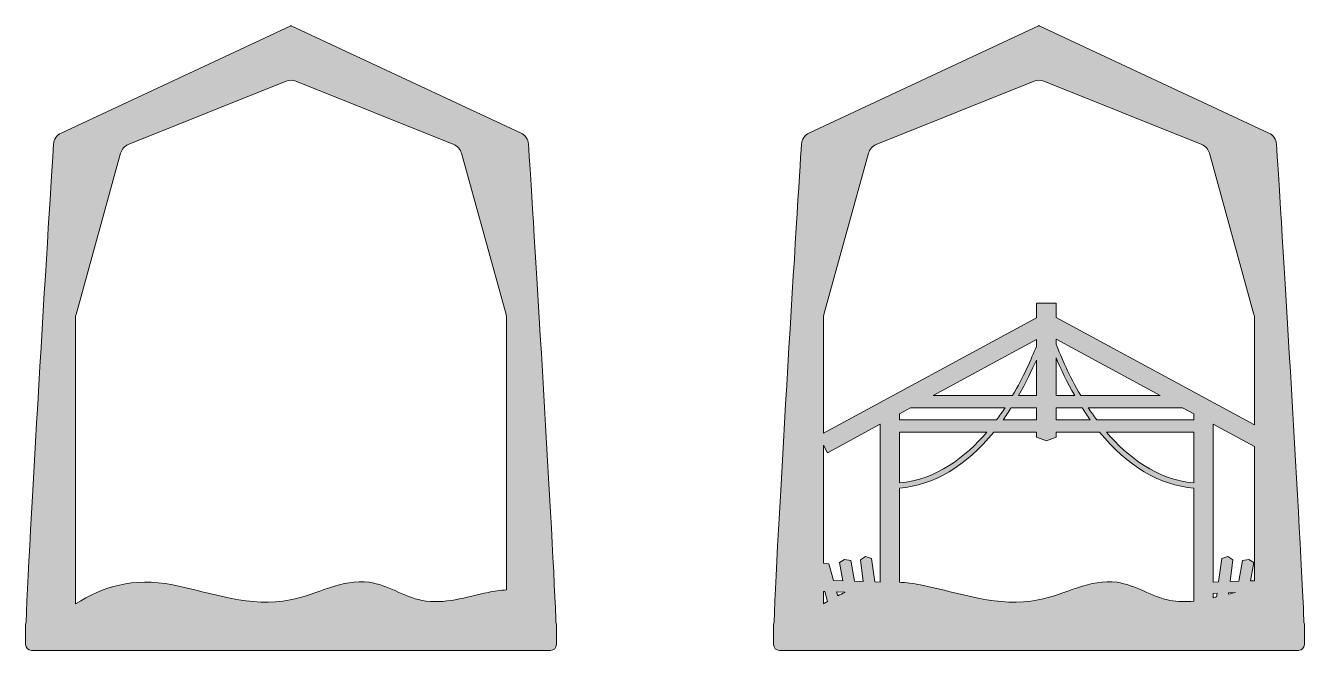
# Model space of a CAD drawing. Extents: x 276 to 986, y -888 to -126.
# Drawn here: x 276 to 976, y -469 to -126 of the extents above; entities that cross this region are included whole.
import ezdxf

# ---------------------------------------------------------------- set-up
doc = ezdxf.new("R2010")
doc.units = 0
doc.header["$MEASUREMENT"] = 0
doc.layers.add('Layer 1', color=7, linetype='Continuous', lineweight=0)

msp = doc.modelspace()

# ---------------------------------------------------------------- hatches: boundary and pattern name
at = {"layer": 'Layer 1', "true_color": 0xeccb74, "transparency": 33554687}
h = msp.add_hatch(color=31, dxfattribs=at)
h.dxf.hatch_style = 2
edge = h.paths.add_edge_path()
edge.add_spline(control_points=[(529.05, -437.04), (517, -439.51), (504.78, -443.8), (492.72, -441.41), (482.69, -439.42), (473.89, -432.95), (463.77, -431.51), (449.03, -429.41), (435.15, -438.22), (420.56, -441.19), (399.17, -445.54), (377.54, -437.19), (356.13, -432.95), (334.06, -428.58), (317.99, -433.98), (302.89, -443.33), (302.89, -443.33), (302.89, -286.61), (302.89, -286.61), (302.89, -285.97), (302.98, -285.32), (303.15, -284.7), (303.15, -284.7), (327.56, -196.4), (327.56, -196.4), (328.16, -194.24), (329.73, -192.49), (331.8, -191.65), (331.8, -191.65), (418.27, -156.87), (418.27, -156.87), (419.99, -156.18), (421.91, -156.18), (423.63, -156.87), (423.63, -156.87), (510.09, -191.65), (510.09, -191.65), (512.16, -192.49), (513.73, -194.24), (514.33, -196.4), (514.33, -196.4), (538.74, -284.7), (538.74, -284.7), (538.91, -285.32), (539, -285.97), (539, -286.61), (539, -286.61), (539, -435.69), (539, -435.69), (535.63, -435.89), (532.27, -436.38), (529.05, -437.04)], knot_values=[0, 0, 0, 0, 1, 1, 1, 2, 2, 2, 3, 3, 3, 4, 4, 4, 5, 5, 5, 6, 6, 6, 7, 7, 7, 8, 8, 8, 9, 9, 9, 10, 10, 10, 11, 11, 11, 12, 12, 12, 13, 13, 13, 14, 14, 14, 15, 15, 15, 16, 16, 16, 17, 17, 17, 17], degree=3, periodic=0)
edge = h.paths.add_edge_path()
edge.add_spline(control_points=[(566.33, -460.04), (566.33, -460.04), (566.33, -454.43), (566.33, -454.43), (566.33, -454.02), (566.24, -453.62), (566.1, -453.26), (566.01, -450.9), (565.9, -448.29), (565.78, -445.48), (563.1, -383.88), (552.85, -219.85), (551.07, -191.38), (550.9, -188.76), (549.32, -186.45), (546.94, -185.34), (546.94, -185.34), (421.11, -126.53), (421.11, -126.53), (421.11, -126.53), (420.95, -126.45), (420.95, -126.45), (420.95, -126.45), (420.78, -126.53), (420.78, -126.53), (420.78, -126.53), (294.95, -185.34), (294.95, -185.34), (292.57, -186.45), (290.99, -188.76), (290.82, -191.38), (288.96, -221.15), (277.84, -399.16), (275.79, -453.26), (275.65, -453.62), (275.56, -454.02), (275.56, -454.43), (275.56, -454.43), (275.56, -460.04), (275.56, -460.04), (275.55, -460.54), (275.53, -461.02), (275.52, -461.48), (275.52, -461.78), (275.53, -462.07), (275.56, -462.36), (275.56, -462.36), (275.56, -463.27), (275.56, -463.27), (275.56, -463.27), (275.56, -465.63), (275.56, -465.63), (275.56, -467.4), (276.99, -468.83), (278.75, -468.83), (278.75, -468.83), (563.13, -468.83), (563.13, -468.83), (564.9, -468.83), (566.33, -467.4), (566.33, -465.63), (566.33, -465.63), (566.33, -462.36), (566.33, -462.36), (566.36, -462.07), (566.37, -461.78), (566.37, -461.48), (566.36, -461.02), (566.34, -460.54), (566.33, -460.04)], knot_values=[0, 0, 0, 0, 1, 1, 1, 2, 2, 2, 3, 3, 3, 4, 4, 4, 5, 5, 5, 6, 6, 6, 7, 7, 7, 8, 8, 8, 9, 9, 9, 10, 10, 10, 11, 11, 11, 12, 12, 12, 13, 13, 13, 14, 14, 14, 15, 15, 15, 16, 16, 16, 17, 17, 17, 18, 18, 18, 19, 19, 19, 20, 20, 20, 21, 21, 21, 22, 22, 22, 23, 23, 23, 23], degree=3, periodic=0)
at = {"layer": 'Layer 1', "true_color": 0xddc6a2, "transparency": 33554687}
h = msp.add_hatch(color=9, dxfattribs=at)
h.dxf.hatch_style = 2
edge = h.paths.add_edge_path()
edge.add_spline(control_points=[(902.48, -441.41), (892.45, -439.42), (883.65, -432.95), (873.53, -431.51), (858.79, -429.41), (844.91, -438.22), (830.32, -441.19), (808.93, -445.54), (787.3, -437.19), (765.89, -432.95), (761.82, -432.14), (757.95, -431.67), (754.25, -431.49), (754.25, -431.49), (754.25, -379.93), (754.25, -379.93), (773.13, -378.29), (790.72, -367.79), (805.92, -349.17), (805.92, -349.17), (829.27, -349.17), (829.27, -349.17), (829.27, -349.17), (829.27, -352), (829.27, -352), (829.27, -352), (834.92, -353.94), (834.92, -353.94), (834.92, -353.94), (840.08, -352), (840.08, -352), (840.08, -352), (840.08, -349.17), (840.08, -349.17), (840.08, -349.17), (863.92, -349.17), (863.92, -349.17), (879.12, -367.79), (896.7, -378.29), (915.58, -379.93), (915.58, -379.93), (915.58, -441.78), (915.58, -441.78), (911.2, -442.26), (906.83, -442.27), (902.48, -441.41)], knot_values=[0, 0, 0, 0, 1, 1, 1, 2, 2, 2, 3, 3, 3, 4, 4, 4, 5, 5, 5, 6, 6, 6, 7, 7, 7, 8, 8, 8, 9, 9, 9, 10, 10, 10, 11, 11, 11, 12, 12, 12, 13, 13, 13, 14, 14, 14, 15, 15, 15, 15], degree=3, periodic=0)
edge = h.paths.add_edge_path()
edge.add_spline(control_points=[(712.65, -436.47), (712.65, -436.47), (713.4, -436.5), (713.4, -436.5), (713.4, -436.5), (714.91, -441.97), (714.91, -441.97), (714.16, -442.41), (713.4, -442.86), (712.65, -443.33), (712.65, -443.33), (712.65, -436.47), (712.65, -436.47)], knot_values=[0, 0, 0, 0, 1, 1, 1, 2, 2, 2, 3, 3, 3, 4, 4, 4, 4], degree=3, periodic=0)
edge = h.paths.add_edge_path()
edge.add_spline(control_points=[(719.86, -436.73), (719.86, -436.73), (724.39, -436.89), (724.39, -436.89), (724.39, -436.89), (724.42, -437.07), (724.42, -437.07), (723.09, -437.65), (721.77, -438.28), (720.46, -438.94), (720.46, -438.94), (719.86, -436.73), (719.86, -436.73)], knot_values=[0, 0, 0, 0, 1, 1, 1, 2, 2, 2, 3, 3, 3, 4, 4, 4, 4], degree=3, periodic=0)
edge = h.paths.add_edge_path()
edge.add_spline(control_points=[(712.65, -356.38), (712.65, -356.38), (714.89, -360.5), (714.89, -360.5), (714.89, -360.5), (743.76, -344.84), (743.76, -344.84), (743.76, -344.84), (743.76, -431.42), (743.76, -431.42), (743.76, -431.42), (740.7, -431.31), (740.7, -431.31), (740.7, -431.31), (738.96, -418.39), (738.96, -418.39), (738.96, -418.39), (735.75, -417.34), (735.75, -417.34), (735.75, -417.34), (732.86, -419.21), (732.86, -419.21), (732.86, -419.21), (734.45, -431.09), (734.45, -431.09), (734.45, -431.09), (729.58, -430.91), (729.58, -430.91), (729.58, -430.91), (727.56, -419.59), (727.56, -419.59), (727.56, -419.59), (724.13, -418.93), (724.13, -418.93), (724.13, -418.93), (721.49, -420.67), (721.49, -420.67), (721.49, -420.67), (723.28, -430.69), (723.28, -430.69), (723.28, -430.69), (718.14, -430.51), (718.14, -430.51), (718.14, -430.51), (715.61, -421.31), (715.61, -421.31), (715.61, -421.31), (712.65, -420.99), (712.65, -420.99), (712.65, -420.99), (712.65, -356.38), (712.65, -356.38)], knot_values=[0, 0, 0, 0, 1, 1, 1, 2, 2, 2, 3, 3, 3, 4, 4, 4, 5, 5, 5, 6, 6, 6, 7, 7, 7, 8, 8, 8, 9, 9, 9, 10, 10, 10, 11, 11, 11, 12, 12, 12, 13, 13, 13, 14, 14, 14, 15, 15, 15, 16, 16, 16, 17, 17, 17, 17], degree=3, periodic=0)
edge = h.paths.add_edge_path()
edge.add_spline(control_points=[(816.25, -329.14), (816.25, -329.14), (772.71, -329.14), (772.71, -329.14), (772.71, -329.14), (829.27, -298.48), (829.27, -298.48), (829.27, -298.48), (829.27, -302.24), (829.27, -302.24), (826.46, -309.37), (822.15, -319.09), (816.25, -329.14)], knot_values=[0, 0, 0, 0, 1, 1, 1, 2, 2, 2, 3, 3, 3, 4, 4, 4, 4], degree=3, periodic=0)
edge = h.paths.add_edge_path()
edge.add_spline(control_points=[(819.56, -329.14), (823.53, -322.22), (826.76, -315.5), (829.27, -309.7), (829.27, -309.7), (829.27, -329.14), (829.27, -329.14), (829.27, -329.14), (819.56, -329.14), (819.56, -329.14)], knot_values=[0, 0, 0, 0, 1, 1, 1, 2, 2, 2, 3, 3, 3, 3], degree=3, periodic=0)
edge = h.paths.add_edge_path()
edge.add_spline(control_points=[(815.53, -335.82), (815.53, -335.82), (829.27, -335.82), (829.27, -335.82), (829.27, -335.82), (829.27, -342.49), (829.27, -342.49), (829.27, -342.49), (811.01, -342.49), (811.01, -342.49), (812.54, -340.35), (814.05, -338.13), (815.53, -335.82)], knot_values=[0, 0, 0, 0, 1, 1, 1, 2, 2, 2, 3, 3, 3, 4, 4, 4, 4], degree=3, periodic=0)
edge = h.paths.add_edge_path()
edge.add_spline(control_points=[(802.18, -349.17), (790.49, -362.91), (774.54, -375.22), (754.25, -377.06), (754.25, -377.06), (754.25, -349.17), (754.25, -349.17), (754.25, -349.17), (802.18, -349.17), (802.18, -349.17)], knot_values=[0, 0, 0, 0, 1, 1, 1, 2, 2, 2, 3, 3, 3, 3], degree=3, periodic=0)
edge = h.paths.add_edge_path()
edge.add_spline(control_points=[(754.25, -342.49), (754.25, -342.49), (754.25, -339.15), (754.25, -339.15), (754.25, -339.15), (760.4, -335.82), (760.4, -335.82), (760.4, -335.82), (812.12, -335.82), (812.12, -335.82), (810.68, -338.02), (809.13, -340.26), (807.47, -342.49), (807.47, -342.49), (754.25, -342.49), (754.25, -342.49)], knot_values=[0, 0, 0, 0, 1, 1, 1, 2, 2, 2, 3, 3, 3, 4, 4, 4, 5, 5, 5, 5], degree=3, periodic=0)
edge = h.paths.add_edge_path()
edge.add_spline(control_points=[(712.91, -284.7), (712.91, -284.7), (737.32, -196.4), (737.32, -196.4), (737.92, -194.24), (739.49, -192.49), (741.56, -191.65), (741.56, -191.65), (828.03, -156.87), (828.03, -156.87), (829.75, -156.18), (831.67, -156.18), (833.39, -156.87), (833.39, -156.87), (919.85, -191.65), (919.85, -191.65), (921.92, -192.49), (923.49, -194.24), (924.09, -196.4), (924.09, -196.4), (948.5, -284.7), (948.5, -284.7), (948.67, -285.32), (948.76, -285.97), (948.76, -286.61), (948.76, -286.61), (948.76, -345.21), (948.76, -345.21), (948.76, -345.21), (840.16, -286.33), (840.16, -286.33), (840.16, -286.33), (840.08, -286.47), (840.08, -286.47), (840.08, -286.47), (840.08, -278.6), (840.08, -278.6), (840.08, -278.6), (829.27, -278.6), (829.27, -278.6), (829.27, -278.6), (829.27, -286.55), (829.27, -286.55), (829.27, -286.55), (712.65, -349.77), (712.65, -349.77), (712.65, -349.77), (712.65, -286.61), (712.65, -286.61), (712.65, -285.97), (712.74, -285.32), (712.91, -284.7)], knot_values=[0, 0, 0, 0, 1, 1, 1, 2, 2, 2, 3, 3, 3, 4, 4, 4, 5, 5, 5, 6, 6, 6, 7, 7, 7, 8, 8, 8, 9, 9, 9, 10, 10, 10, 11, 11, 11, 12, 12, 12, 13, 13, 13, 14, 14, 14, 15, 15, 15, 16, 16, 16, 17, 17, 17, 17], degree=3, periodic=0)
edge = h.paths.add_edge_path()
edge.add_spline(control_points=[(934.55, -437.28), (934.55, -437.28), (938.29, -437.15), (938.29, -437.15), (937.01, -437.42), (935.73, -437.7), (934.45, -438), (934.45, -438), (934.55, -437.28), (934.55, -437.28)], knot_values=[0, 0, 0, 0, 1, 1, 1, 2, 2, 2, 3, 3, 3, 3], degree=3, periodic=0)
edge = h.paths.add_edge_path()
edge.add_spline(control_points=[(926.07, -437.59), (926.07, -437.59), (928.3, -437.51), (928.3, -437.51), (928.3, -437.51), (928.04, -439.5), (928.04, -439.5), (927.38, -439.65), (926.73, -439.8), (926.07, -439.94), (926.07, -439.94), (926.07, -437.59), (926.07, -437.59)], knot_values=[0, 0, 0, 0, 1, 1, 1, 2, 2, 2, 3, 3, 3, 4, 4, 4, 4], degree=3, periodic=0)
edge = h.paths.add_edge_path()
edge.add_spline(control_points=[(945.7, -418.93), (945.7, -418.93), (942.28, -419.59), (942.28, -419.59), (942.28, -419.59), (940.25, -430.91), (940.25, -430.91), (940.25, -430.91), (935.38, -431.09), (935.38, -431.09), (935.38, -431.09), (936.98, -419.21), (936.98, -419.21), (936.98, -419.21), (934.09, -417.34), (934.09, -417.34), (934.09, -417.34), (930.87, -418.39), (930.87, -418.39), (930.87, -418.39), (929.14, -431.31), (929.14, -431.31), (929.14, -431.31), (926.07, -431.42), (926.07, -431.42), (926.07, -431.42), (926.07, -344.84), (926.07, -344.84), (926.07, -344.84), (948.76, -357.14), (948.76, -357.14), (948.76, -357.14), (948.76, -430.61), (948.76, -430.61), (948.76, -430.61), (946.55, -430.69), (946.55, -430.69), (946.55, -430.69), (948.34, -420.67), (948.34, -420.67), (948.34, -420.67), (945.7, -418.93), (945.7, -418.93)], knot_values=[0, 0, 0, 0, 1, 1, 1, 2, 2, 2, 3, 3, 3, 4, 4, 4, 5, 5, 5, 6, 6, 6, 7, 7, 7, 8, 8, 8, 9, 9, 9, 10, 10, 10, 11, 11, 11, 12, 12, 12, 13, 13, 13, 14, 14, 14, 14], degree=3, periodic=0)
edge = h.paths.add_edge_path()
edge.add_spline(control_points=[(915.58, -349.17), (915.58, -349.17), (915.58, -377.06), (915.58, -377.06), (895.29, -375.22), (879.35, -362.91), (867.65, -349.17), (867.65, -349.17), (915.58, -349.17), (915.58, -349.17)], knot_values=[0, 0, 0, 0, 1, 1, 1, 2, 2, 2, 3, 3, 3, 3], degree=3, periodic=0)
edge = h.paths.add_edge_path()
edge.add_spline(control_points=[(857.71, -335.82), (857.71, -335.82), (909.43, -335.82), (909.43, -335.82), (909.43, -335.82), (915.58, -339.15), (915.58, -339.15), (915.58, -339.15), (915.58, -342.49), (915.58, -342.49), (915.58, -342.49), (862.36, -342.49), (862.36, -342.49), (860.7, -340.26), (859.15, -338.02), (857.71, -335.82)], knot_values=[0, 0, 0, 0, 1, 1, 1, 2, 2, 2, 3, 3, 3, 4, 4, 4, 5, 5, 5, 5], degree=3, periodic=0)
edge = h.paths.add_edge_path()
edge.add_spline(control_points=[(854.31, -335.82), (855.78, -338.13), (857.29, -340.35), (858.82, -342.49), (858.82, -342.49), (840.08, -342.49), (840.08, -342.49), (840.08, -342.49), (840.08, -335.82), (840.08, -335.82), (840.08, -335.82), (854.31, -335.82), (854.31, -335.82)], knot_values=[0, 0, 0, 0, 1, 1, 1, 2, 2, 2, 3, 3, 3, 4, 4, 4, 4], degree=3, periodic=0)
edge = h.paths.add_edge_path()
edge.add_spline(control_points=[(840.08, -301), (840.08, -301), (840.08, -298.22), (840.08, -298.22), (840.08, -298.22), (897.12, -329.14), (897.12, -329.14), (897.12, -329.14), (853.58, -329.14), (853.58, -329.14), (847.34, -318.49), (842.87, -308.22), (840.08, -301)], knot_values=[0, 0, 0, 0, 1, 1, 1, 2, 2, 2, 3, 3, 3, 4, 4, 4, 4], degree=3, periodic=0)
edge = h.paths.add_edge_path()
edge.add_spline(control_points=[(850.28, -329.14), (850.28, -329.14), (840.08, -329.14), (840.08, -329.14), (840.08, -329.14), (840.08, -308.58), (840.08, -308.58), (842.66, -314.62), (846.05, -321.77), (850.28, -329.14)], knot_values=[0, 0, 0, 0, 1, 1, 1, 2, 2, 2, 3, 3, 3, 3], degree=3, periodic=0)
edge = h.paths.add_edge_path()
edge.add_spline(control_points=[(976.09, -460.04), (976.09, -460.04), (976.09, -454.43), (976.09, -454.43), (976.09, -454.02), (976, -453.62), (975.86, -453.26), (975.77, -450.9), (975.66, -448.29), (975.54, -445.48), (972.86, -383.88), (962.61, -219.85), (960.83, -191.38), (960.66, -188.76), (959.08, -186.45), (956.7, -185.34), (956.7, -185.34), (830.87, -126.53), (830.87, -126.53), (830.87, -126.53), (830.71, -126.45), (830.71, -126.45), (830.71, -126.45), (830.54, -126.53), (830.54, -126.53), (830.54, -126.53), (704.71, -185.34), (704.71, -185.34), (702.33, -186.45), (700.75, -188.76), (700.58, -191.38), (698.72, -221.15), (687.6, -399.16), (685.55, -453.26), (685.41, -453.62), (685.32, -454.02), (685.32, -454.43), (685.32, -454.43), (685.32, -460.04), (685.32, -460.04), (685.31, -460.54), (685.29, -461.02), (685.28, -461.48), (685.28, -461.78), (685.29, -462.07), (685.32, -462.36), (685.32, -462.36), (685.32, -463.27), (685.32, -463.27), (685.32, -463.27), (685.32, -465.63), (685.32, -465.63), (685.32, -467.4), (686.75, -468.83), (688.51, -468.83), (688.51, -468.83), (972.89, -468.83), (972.89, -468.83), (974.66, -468.83), (976.09, -467.4), (976.09, -465.63), (976.09, -465.63), (976.09, -462.36), (976.09, -462.36), (976.12, -462.07), (976.13, -461.78), (976.13, -461.48), (976.12, -461.02), (976.1, -460.54), (976.09, -460.04)], knot_values=[0, 0, 0, 0, 1, 1, 1, 2, 2, 2, 3, 3, 3, 4, 4, 4, 5, 5, 5, 6, 6, 6, 7, 7, 7, 8, 8, 8, 9, 9, 9, 10, 10, 10, 11, 11, 11, 12, 12, 12, 13, 13, 13, 14, 14, 14, 15, 15, 15, 16, 16, 16, 17, 17, 17, 18, 18, 18, 19, 19, 19, 20, 20, 20, 21, 21, 21, 22, 22, 22, 23, 23, 23, 23], degree=3, periodic=0)

# ---------------------------------------------------------------- linework, layer by layer
at = {"layer": 'Layer 1'}
for points, knots in [([(566.33, -460.04), (566.33, -460.04), (566.33, -454.43), (566.33, -454.43), (566.33, -454.02), (566.24, -453.62), (566.1, -453.26), (566.01, -450.9), (565.9, -448.29), (565.78, -445.48), (563.1, -383.88), (552.85, -219.85), (551.07, -191.38), (550.9, -188.76), (549.32, -186.45), (546.94, -185.34), (546.94, -185.34), (421.11, -126.53), (421.11, -126.53), (421.11, -126.53), (420.95, -126.45), (420.95, -126.45), (420.95, -126.45), (420.78, -126.53), (420.78, -126.53), (420.78, -126.53), (294.95, -185.34), (294.95, -185.34), (292.57, -186.45), (290.99, -188.76), (290.82, -191.38), (288.96, -221.15), (277.84, -399.16), (275.79, -453.26), (275.65, -453.62), (275.56, -454.02), (275.56, -454.43), (275.56, -454.43), (275.56, -460.04), (275.56, -460.04), (275.55, -460.54), (275.53, -461.02), (275.52, -461.48), (275.52, -461.78), (275.53, -462.07), (275.56, -462.36), (275.56, -462.36), (275.56, -463.27), (275.56, -463.27), (275.56, -463.27), (275.56, -465.63), (275.56, -465.63), (275.56, -467.4), (276.99, -468.83), (278.75, -468.83), (278.75, -468.83), (563.13, -468.83), (563.13, -468.83), (564.9, -468.83), (566.33, -467.4), (566.33, -465.63), (566.33, -465.63), (566.33, -462.36), (566.33, -462.36), (566.36, -462.07), (566.37, -461.78), (566.37, -461.48), (566.36, -461.02), (566.34, -460.54), (566.33, -460.04)], [0, 0, 0, 0, 1, 1, 1, 2, 2, 2, 3, 3, 3, 4, 4, 4, 5, 5, 5, 6, 6, 6, 7, 7, 7, 8, 8, 8, 9, 9, 9, 10, 10, 10, 11, 11, 11, 12, 12, 12, 13, 13, 13, 14, 14, 14, 15, 15, 15, 16, 16, 16, 17, 17, 17, 18, 18, 18, 19, 19, 19, 20, 20, 20, 21, 21, 21, 22, 22, 22, 23, 23, 23, 23]), ([(976.09, -460.04), (976.09, -460.04), (976.09, -454.43), (976.09, -454.43), (976.09, -454.02), (976, -453.62), (975.86, -453.26), (975.77, -450.9), (975.66, -448.29), (975.54, -445.48), (972.86, -383.88), (962.61, -219.85), (960.83, -191.38), (960.66, -188.76), (959.08, -186.45), (956.7, -185.34), (956.7, -185.34), (830.87, -126.53), (830.87, -126.53), (830.87, -126.53), (830.71, -126.45), (830.71, -126.45), (830.71, -126.45), (830.54, -126.53), (830.54, -126.53), (830.54, -126.53), (704.71, -185.34), (704.71, -185.34), (702.33, -186.45), (700.75, -188.76), (700.58, -191.38), (698.72, -221.15), (687.6, -399.16), (685.55, -453.26), (685.41, -453.62), (685.32, -454.02), (685.32, -454.43), (685.32, -454.43), (685.32, -460.04), (685.32, -460.04), (685.31, -460.54), (685.29, -461.02), (685.28, -461.48), (685.28, -461.78), (685.29, -462.07), (685.32, -462.36), (685.32, -462.36), (685.32, -463.27), (685.32, -463.27), (685.32, -463.27), (685.32, -465.63), (685.32, -465.63), (685.32, -467.4), (686.75, -468.83), (688.51, -468.83), (688.51, -468.83), (972.89, -468.83), (972.89, -468.83), (974.66, -468.83), (976.09, -467.4), (976.09, -465.63), (976.09, -465.63), (976.09, -462.36), (976.09, -462.36), (976.12, -462.07), (976.13, -461.78), (976.13, -461.48), (976.12, -461.02), (976.1, -460.54), (976.09, -460.04)], [0, 0, 0, 0, 1, 1, 1, 2, 2, 2, 3, 3, 3, 4, 4, 4, 5, 5, 5, 6, 6, 6, 7, 7, 7, 8, 8, 8, 9, 9, 9, 10, 10, 10, 11, 11, 11, 12, 12, 12, 13, 13, 13, 14, 14, 14, 15, 15, 15, 16, 16, 16, 17, 17, 17, 18, 18, 18, 19, 19, 19, 20, 20, 20, 21, 21, 21, 22, 22, 22, 23, 23, 23, 23]), ([(529.05, -437.04), (517, -439.51), (504.78, -443.8), (492.72, -441.41), (482.69, -439.42), (473.89, -432.95), (463.77, -431.51), (449.03, -429.41), (435.15, -438.22), (420.56, -441.19), (399.17, -445.54), (377.54, -437.19), (356.13, -432.95), (334.06, -428.58), (317.99, -433.98), (302.89, -443.33), (302.89, -443.33), (302.89, -286.61), (302.89, -286.61), (302.89, -285.97), (302.98, -285.32), (303.15, -284.7), (303.15, -284.7), (327.56, -196.4), (327.56, -196.4), (328.16, -194.24), (329.73, -192.49), (331.8, -191.65), (331.8, -191.65), (418.27, -156.87), (418.27, -156.87), (419.99, -156.18), (421.91, -156.18), (423.63, -156.87), (423.63, -156.87), (510.09, -191.65), (510.09, -191.65), (512.16, -192.49), (513.73, -194.24), (514.33, -196.4), (514.33, -196.4), (538.74, -284.7), (538.74, -284.7), (538.91, -285.32), (539, -285.97), (539, -286.61), (539, -286.61), (539, -435.69), (539, -435.69), (535.63, -435.89), (532.27, -436.38), (529.05, -437.04)], [0, 0, 0, 0, 1, 1, 1, 2, 2, 2, 3, 3, 3, 4, 4, 4, 5, 5, 5, 6, 6, 6, 7, 7, 7, 8, 8, 8, 9, 9, 9, 10, 10, 10, 11, 11, 11, 12, 12, 12, 13, 13, 13, 14, 14, 14, 15, 15, 15, 16, 16, 16, 17, 17, 17, 17]), ([(712.91, -284.7), (712.91, -284.7), (737.32, -196.4), (737.32, -196.4), (737.92, -194.24), (739.49, -192.49), (741.56, -191.65), (741.56, -191.65), (828.03, -156.87), (828.03, -156.87), (829.75, -156.18), (831.67, -156.18), (833.39, -156.87), (833.39, -156.87), (919.85, -191.65), (919.85, -191.65), (921.92, -192.49), (923.49, -194.24), (924.09, -196.4), (924.09, -196.4), (948.5, -284.7), (948.5, -284.7), (948.67, -285.32), (948.76, -285.97), (948.76, -286.61), (948.76, -286.61), (948.76, -345.21), (948.76, -345.21), (948.76, -345.21), (840.16, -286.33), (840.16, -286.33), (840.16, -286.33), (840.08, -286.47), (840.08, -286.47), (840.08, -286.47), (840.08, -278.6), (840.08, -278.6), (840.08, -278.6), (829.27, -278.6), (829.27, -278.6), (829.27, -278.6), (829.27, -286.55), (829.27, -286.55), (829.27, -286.55), (712.65, -349.77), (712.65, -349.77), (712.65, -349.77), (712.65, -286.61), (712.65, -286.61), (712.65, -285.97), (712.74, -285.32), (712.91, -284.7)], [0, 0, 0, 0, 1, 1, 1, 2, 2, 2, 3, 3, 3, 4, 4, 4, 5, 5, 5, 6, 6, 6, 7, 7, 7, 8, 8, 8, 9, 9, 9, 10, 10, 10, 11, 11, 11, 12, 12, 12, 13, 13, 13, 14, 14, 14, 15, 15, 15, 16, 16, 16, 17, 17, 17, 17]), ([(816.25, -329.14), (816.25, -329.14), (772.71, -329.14), (772.71, -329.14), (772.71, -329.14), (829.27, -298.48), (829.27, -298.48), (829.27, -298.48), (829.27, -302.24), (829.27, -302.24), (826.46, -309.37), (822.15, -319.09), (816.25, -329.14)], [0, 0, 0, 0, 1, 1, 1, 2, 2, 2, 3, 3, 3, 4, 4, 4, 4]), ([(840.08, -301), (840.08, -301), (840.08, -298.22), (840.08, -298.22), (840.08, -298.22), (897.12, -329.14), (897.12, -329.14), (897.12, -329.14), (853.58, -329.14), (853.58, -329.14), (847.34, -318.49), (842.87, -308.22), (840.08, -301)], [0, 0, 0, 0, 1, 1, 1, 2, 2, 2, 3, 3, 3, 4, 4, 4, 4]), ([(819.56, -329.14), (823.53, -322.22), (826.76, -315.5), (829.27, -309.7), (829.27, -309.7), (829.27, -329.14), (829.27, -329.14), (829.27, -329.14), (819.56, -329.14), (819.56, -329.14)], [0, 0, 0, 0, 1, 1, 1, 2, 2, 2, 3, 3, 3, 3]), ([(850.28, -329.14), (850.28, -329.14), (840.08, -329.14), (840.08, -329.14), (840.08, -329.14), (840.08, -308.58), (840.08, -308.58), (842.66, -314.62), (846.05, -321.77), (850.28, -329.14)], [0, 0, 0, 0, 1, 1, 1, 2, 2, 2, 3, 3, 3, 3]), ([(754.25, -342.49), (754.25, -342.49), (754.25, -339.15), (754.25, -339.15), (754.25, -339.15), (760.4, -335.82), (760.4, -335.82), (760.4, -335.82), (812.12, -335.82), (812.12, -335.82), (810.68, -338.02), (809.13, -340.26), (807.47, -342.49), (807.47, -342.49), (754.25, -342.49), (754.25, -342.49)], [0, 0, 0, 0, 1, 1, 1, 2, 2, 2, 3, 3, 3, 4, 4, 4, 5, 5, 5, 5]), ([(815.53, -335.82), (815.53, -335.82), (829.27, -335.82), (829.27, -335.82), (829.27, -335.82), (829.27, -342.49), (829.27, -342.49), (829.27, -342.49), (811.01, -342.49), (811.01, -342.49), (812.54, -340.35), (814.05, -338.13), (815.53, -335.82)], [0, 0, 0, 0, 1, 1, 1, 2, 2, 2, 3, 3, 3, 4, 4, 4, 4]), ([(854.31, -335.82), (855.78, -338.13), (857.29, -340.35), (858.82, -342.49), (858.82, -342.49), (840.08, -342.49), (840.08, -342.49), (840.08, -342.49), (840.08, -335.82), (840.08, -335.82), (840.08, -335.82), (854.31, -335.82), (854.31, -335.82)], [0, 0, 0, 0, 1, 1, 1, 2, 2, 2, 3, 3, 3, 4, 4, 4, 4]), ([(857.71, -335.82), (857.71, -335.82), (909.43, -335.82), (909.43, -335.82), (909.43, -335.82), (915.58, -339.15), (915.58, -339.15), (915.58, -339.15), (915.58, -342.49), (915.58, -342.49), (915.58, -342.49), (862.36, -342.49), (862.36, -342.49), (860.7, -340.26), (859.15, -338.02), (857.71, -335.82)], [0, 0, 0, 0, 1, 1, 1, 2, 2, 2, 3, 3, 3, 4, 4, 4, 5, 5, 5, 5]), ([(712.65, -356.38), (712.65, -356.38), (714.89, -360.5), (714.89, -360.5), (714.89, -360.5), (743.76, -344.84), (743.76, -344.84), (743.76, -344.84), (743.76, -431.42), (743.76, -431.42), (743.76, -431.42), (740.7, -431.31), (740.7, -431.31), (740.7, -431.31), (738.96, -418.39), (738.96, -418.39), (738.96, -418.39), (735.75, -417.34), (735.75, -417.34), (735.75, -417.34), (732.86, -419.21), (732.86, -419.21), (732.86, -419.21), (734.45, -431.09), (734.45, -431.09), (734.45, -431.09), (729.58, -430.91), (729.58, -430.91), (729.58, -430.91), (727.56, -419.59), (727.56, -419.59), (727.56, -419.59), (724.13, -418.93), (724.13, -418.93), (724.13, -418.93), (721.49, -420.67), (721.49, -420.67), (721.49, -420.67), (723.28, -430.69), (723.28, -430.69), (723.28, -430.69), (718.14, -430.51), (718.14, -430.51), (718.14, -430.51), (715.61, -421.31), (715.61, -421.31), (715.61, -421.31), (712.65, -420.99), (712.65, -420.99), (712.65, -420.99), (712.65, -356.38), (712.65, -356.38)], [0, 0, 0, 0, 1, 1, 1, 2, 2, 2, 3, 3, 3, 4, 4, 4, 5, 5, 5, 6, 6, 6, 7, 7, 7, 8, 8, 8, 9, 9, 9, 10, 10, 10, 11, 11, 11, 12, 12, 12, 13, 13, 13, 14, 14, 14, 15, 15, 15, 16, 16, 16, 17, 17, 17, 17]), ([(902.48, -441.41), (892.45, -439.42), (883.65, -432.95), (873.53, -431.51), (858.79, -429.41), (844.91, -438.22), (830.32, -441.19), (808.93, -445.54), (787.3, -437.19), (765.89, -432.95), (761.82, -432.14), (757.95, -431.67), (754.25, -431.49), (754.25, -431.49), (754.25, -379.93), (754.25, -379.93), (773.13, -378.29), (790.72, -367.79), (805.92, -349.17), (805.92, -349.17), (829.27, -349.17), (829.27, -349.17), (829.27, -349.17), (829.27, -352), (829.27, -352), (829.27, -352), (834.92, -353.94), (834.92, -353.94), (834.92, -353.94), (840.08, -352), (840.08, -352), (840.08, -352), (840.08, -349.17), (840.08, -349.17), (840.08, -349.17), (863.92, -349.17), (863.92, -349.17), (879.12, -367.79), (896.7, -378.29), (915.58, -379.93), (915.58, -379.93), (915.58, -441.78), (915.58, -441.78), (911.2, -442.26), (906.83, -442.27), (902.48, -441.41)], [0, 0, 0, 0, 1, 1, 1, 2, 2, 2, 3, 3, 3, 4, 4, 4, 5, 5, 5, 6, 6, 6, 7, 7, 7, 8, 8, 8, 9, 9, 9, 10, 10, 10, 11, 11, 11, 12, 12, 12, 13, 13, 13, 14, 14, 14, 15, 15, 15, 15]), ([(802.18, -349.17), (790.49, -362.91), (774.54, -375.22), (754.25, -377.06), (754.25, -377.06), (754.25, -349.17), (754.25, -349.17), (754.25, -349.17), (802.18, -349.17), (802.18, -349.17)], [0, 0, 0, 0, 1, 1, 1, 2, 2, 2, 3, 3, 3, 3]), ([(915.58, -349.17), (915.58, -349.17), (915.58, -377.06), (915.58, -377.06), (895.29, -375.22), (879.35, -362.91), (867.65, -349.17), (867.65, -349.17), (915.58, -349.17), (915.58, -349.17)], [0, 0, 0, 0, 1, 1, 1, 2, 2, 2, 3, 3, 3, 3]), ([(945.7, -418.93), (945.7, -418.93), (942.28, -419.59), (942.28, -419.59), (942.28, -419.59), (940.25, -430.91), (940.25, -430.91), (940.25, -430.91), (935.38, -431.09), (935.38, -431.09), (935.38, -431.09), (936.98, -419.21), (936.98, -419.21), (936.98, -419.21), (934.09, -417.34), (934.09, -417.34), (934.09, -417.34), (930.87, -418.39), (930.87, -418.39), (930.87, -418.39), (929.14, -431.31), (929.14, -431.31), (929.14, -431.31), (926.07, -431.42), (926.07, -431.42), (926.07, -431.42), (926.07, -344.84), (926.07, -344.84), (926.07, -344.84), (948.76, -357.14), (948.76, -357.14), (948.76, -357.14), (948.76, -430.61), (948.76, -430.61), (948.76, -430.61), (946.55, -430.69), (946.55, -430.69), (946.55, -430.69), (948.34, -420.67), (948.34, -420.67), (948.34, -420.67), (945.7, -418.93), (945.7, -418.93)], [0, 0, 0, 0, 1, 1, 1, 2, 2, 2, 3, 3, 3, 4, 4, 4, 5, 5, 5, 6, 6, 6, 7, 7, 7, 8, 8, 8, 9, 9, 9, 10, 10, 10, 11, 11, 11, 12, 12, 12, 13, 13, 13, 14, 14, 14, 14]), ([(712.65, -436.47), (712.65, -436.47), (713.4, -436.5), (713.4, -436.5), (713.4, -436.5), (714.91, -441.97), (714.91, -441.97), (714.16, -442.41), (713.4, -442.86), (712.65, -443.33), (712.65, -443.33), (712.65, -436.47), (712.65, -436.47)], [0, 0, 0, 0, 1, 1, 1, 2, 2, 2, 3, 3, 3, 4, 4, 4, 4]), ([(719.86, -436.73), (719.86, -436.73), (724.39, -436.89), (724.39, -436.89), (724.39, -436.89), (724.42, -437.07), (724.42, -437.07), (723.09, -437.65), (721.77, -438.28), (720.46, -438.94), (720.46, -438.94), (719.86, -436.73), (719.86, -436.73)], [0, 0, 0, 0, 1, 1, 1, 2, 2, 2, 3, 3, 3, 4, 4, 4, 4]), ([(926.07, -437.59), (926.07, -437.59), (928.3, -437.51), (928.3, -437.51), (928.3, -437.51), (928.04, -439.5), (928.04, -439.5), (927.38, -439.65), (926.73, -439.8), (926.07, -439.94), (926.07, -439.94), (926.07, -437.59), (926.07, -437.59)], [0, 0, 0, 0, 1, 1, 1, 2, 2, 2, 3, 3, 3, 4, 4, 4, 4]), ([(934.55, -437.28), (934.55, -437.28), (938.29, -437.15), (938.29, -437.15), (937.01, -437.42), (935.73, -437.7), (934.45, -438), (934.45, -438), (934.55, -437.28), (934.55, -437.28)], [0, 0, 0, 0, 1, 1, 1, 2, 2, 2, 3, 3, 3, 3])]:
    msp.add_open_spline(points, degree=3, knots=knots, dxfattribs=at)

doc.saveas('drawing.dxf')
